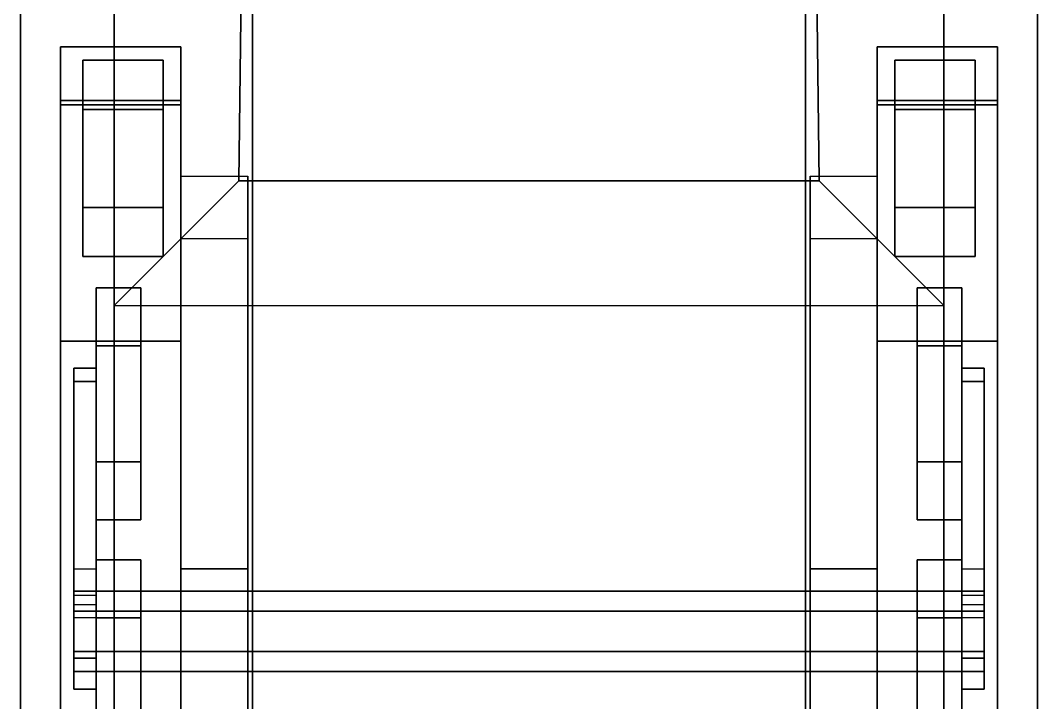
# Model space of a CAD drawing. Extents: x -1.14 to 1.14, y -3.04 to 2.91.
# Drawn here: x -1.14 to 1.14, y -0.83 to 0.7 of the extents above; entities that cross this region are included whole.
import ezdxf

# ---------------------------------------------------------------- set-up
doc = ezdxf.new("R2010")
doc.units = 0
doc.layers.get('0').update_dxf_attribs({"linetype": 'CONTINUOUS'})
for name, color, linetype in [('BOGIE', 5, 'CONTINUOUS'), ('TRACKS', 6, 'CONTINUOUS'), ('WHEELS', 2, 'CONTINUOUS')]:
    doc.layers.add(name, color=color, linetype=linetype)

msp = doc.modelspace()

# ---------------------------------------------------------------- linework, layer by layer
for points in [[(-1.14, 1.19, 1.37), (-1.14, -2.45, 1.37), (-0.93, -2.24, 1.67), (-0.93, 1.19, 1.67)], [(-0.62, 1.19, 0.68), (-0.62, -2.93, 0.68), (-1.14, -2.45, 1.37), (-1.14, 1.19, 1.37)], [(-1.14, -2.76, 0.92), (-1.14, 1.19, 0.92), (-1.14, 1.19, 1.37), (-1.14, -2.45, 1.37)], [(-1.14, -2.45, 1.37), (-1.14, 1.19, 1.37), (-1.14, 1.19, 0.92), (-1.14, -2.76, 0.92)], [(-0.93, -2.24, 1.67), (0.93, -2.24, 1.67), (0.93, 1.19, 1.67), (-0.93, 1.19, 1.67)], [(-0.93, 1.19, 1.67), (-0.93, 0.06, 1.67), (-0.65, 0.34, 2.11), (-0.64, 1.19, 2.11)], [(-0.65, 0.34, 2.11), (0.65, 0.34, 2.11), (0.64, 1.19, 2.11), (-0.64, 1.19, 2.11)], [(0.62, 1.19, 0.68), (0.62, -2.93, 0.68), (-0.62, -2.93, 0.68), (-0.62, 1.19, 0.68)], [(1.14, 1.19, 1.37), (1.14, -2.45, 1.37), (0.62, -2.93, 0.68), (0.62, 1.19, 0.68)], [(0.64, 1.19, 2.11), (0.65, 0.34, 2.11), (0.93, 0.06, 1.67), (0.93, 1.19, 1.67)], [(0.93, 1.19, 1.67), (0.93, -2.24, 1.67), (1.14, -2.45, 1.37), (1.14, 1.19, 1.37)], [(1.14, -2.45, 1.37), (1.14, 1.19, 1.37), (1.14, 1.19, 0.92), (1.14, -2.76, 0.92)], [(1.14, -2.76, 0.92), (1.14, 1.19, 0.92), (1.14, 1.19, 1.37), (1.14, -2.45, 1.37)], [(-0.63, 0.35, 0.7), (-0.63, -0.53, 0.4), (-0.78, -0.53, 0.4), (-0.78, 0.35, 0.9)], [(-0.78, 0.35, 0.9), (-0.78, -0.53, 0.4), (-0.78, -0.53, 0.49), (-0.78, 0.21, 0.9)], [(-0.63, -0.53, 0.49), (-0.63, -0.53, 0.4), (-0.63, 0.35, 0.7), (-0.63, 0.21, 0.7)], [(0.63, 0.35, 0.7), (0.63, -0.53, 0.4), (0.63, -0.53, 0.49), (0.63, 0.21, 0.7)], [(0.78, 0.35, 0.91), (0.78, -0.53, 0.4), (0.63, -0.53, 0.4), (0.63, 0.35, 0.7)], [(0.78, -0.53, 0.49), (0.78, -0.53, 0.4), (0.78, 0.35, 0.91), (0.78, 0.21, 0.91)], [(-0.93, 0.06, 1.67), (0.93, 0.06, 1.67), (0.65, 0.34, 2.11), (-0.65, 0.34, 2.11)], [(-0.78, 0.21, 0.9), (-0.78, -0.53, 0.49), (-0.63, -0.53, 0.49), (-0.63, 0.21, 0.7)], [(0.63, 0.21, 0.7), (0.63, -0.53, 0.49), (0.78, -0.53, 0.49), (0.78, 0.21, 0.91)], [(-0.78, -0.53, 0.4), (-0.78, -1.96, 0.4), (-0.78, -1.96, 0.49), (-0.78, -0.53, 0.49)], [(-0.63, -0.53, 0.4), (-0.63, -1.96, 0.4), (-0.78, -1.96, 0.4), (-0.78, -0.53, 0.4)], [(-0.78, -0.53, 0.49), (-0.78, -1.96, 0.49), (-0.63, -1.96, 0.49), (-0.63, -0.53, 0.49)], [(-0.63, -1.96, 0.49), (-0.63, -1.96, 0.4), (-0.63, -0.53, 0.4), (-0.63, -0.53, 0.49)], [(0.63, -0.53, 0.49), (0.63, -1.96, 0.49), (0.78, -1.96, 0.49), (0.78, -0.53, 0.49)], [(0.63, -0.53, 0.4), (0.63, -1.96, 0.4), (0.63, -1.96, 0.49), (0.63, -0.53, 0.49)], [(0.78, -0.53, 0.4), (0.78, -1.96, 0.4), (0.63, -1.96, 0.4), (0.63, -0.53, 0.4)], [(0.78, -1.96, 0.49), (0.78, -1.96, 0.4), (0.78, -0.53, 0.4), (0.78, -0.53, 0.49)]]:
    msp.add_3dface(points)
at = {"layer": 'BOGIE'}
for points in [[(-0.97, -0.08, 0.39), (-0.97, -0.11, 0.32), (-1.02, -0.11, 0.32), (-1.02, -0.08, 0.39)], [(-1.02, -0.11, 0.32), (-1.02, -0.64, 0.56), (-1.02, -0.61, 0.63), (-1.02, -0.08, 0.39)], [(-1.02, -0.08, 0.39), (-1.02, -0.61, 0.63), (-0.97, -0.61, 0.63), (-0.97, -0.08, 0.39)], [(-0.97, -0.61, 0.63), (-0.97, -0.64, 0.56), (-0.97, -0.11, 0.32), (-0.97, -0.08, 0.39)], [(0.97, -0.08, 0.39), (0.97, -0.61, 0.63), (1.02, -0.61, 0.63), (1.02, -0.08, 0.39)], [(1.02, -0.08, 0.39), (1.02, -0.11, 0.32), (0.97, -0.11, 0.32), (0.97, -0.08, 0.39)], [(0.97, -0.11, 0.32), (0.97, -0.64, 0.56), (0.97, -0.61, 0.63), (0.97, -0.08, 0.39)], [(1.02, -0.61, 0.63), (1.02, -0.64, 0.56), (1.02, -0.11, 0.32), (1.02, -0.08, 0.39)], [(-0.97, -0.11, 0.32), (-0.97, -0.64, 0.56), (-1.02, -0.64, 0.56), (-1.02, -0.11, 0.32)], [(1.02, -0.11, 0.32), (1.02, -0.64, 0.56), (0.97, -0.64, 0.56), (0.97, -0.11, 0.32)], [(-1.02, -0.73, 0.22), (-1.02, -0.8, 0.27), (-1.02, -0.59, 0.54), (-1.02, -0.53, 0.51)], [(-0.97, -0.53, 0.51), (-0.97, -0.73, 0.22), (-1.02, -0.73, 0.22), (-1.02, -0.53, 0.51)], [(-0.97, -0.59, 0.54), (-0.97, -0.8, 0.27), (-0.97, -0.73, 0.22), (-0.97, -0.53, 0.51)], [(1.02, -0.53, 0.51), (1.02, -0.73, 0.22), (0.97, -0.73, 0.22), (0.97, -0.53, 0.51)], [(0.97, -0.73, 0.22), (0.97, -0.8, 0.27), (0.97, -0.59, 0.54), (0.97, -0.53, 0.51)], [(1.02, -0.59, 0.54), (1.02, -0.8, 0.27), (1.02, -0.73, 0.22), (1.02, -0.53, 0.51)], [(1.02, -0.625, 0.7179), (1.02, -0.58, 0.64), (-1.02, -0.58, 0.64), (-1.02, -0.625, 0.7179)], [(1.02, -0.58, 0.64), (1.02, -0.625, 0.5621), (-1.02, -0.625, 0.5621), (-1.02, -0.58, 0.64)], [(-1.02, -0.715, 0.7179), (-1.02, -0.625, 0.7179), (-1.02, -0.58, 0.64), (-1.02, -0.76, 0.64)], [(-1.02, -0.76, 0.64), (-1.02, -0.58, 0.64), (-1.02, -0.625, 0.5621), (-1.02, -0.715, 0.5621)], [(-1.02, -0.59, 0.54), (-1.02, -0.8, 0.27), (-0.97, -0.8, 0.27), (-0.97, -0.59, 0.54)], [(0.97, -0.59, 0.54), (0.97, -0.8, 0.27), (1.02, -0.8, 0.27), (1.02, -0.59, 0.54)], [(1.02, -0.76, 0.64), (1.02, -0.58, 0.64), (1.02, -0.625, 0.7179), (1.02, -0.715, 0.7179)], [(1.02, -0.715, 0.5621), (1.02, -0.625, 0.5621), (1.02, -0.58, 0.64), (1.02, -0.76, 0.64)], [(1.02, -0.715, 0.7179), (1.02, -0.625, 0.7179), (-1.02, -0.625, 0.7179), (-1.02, -0.715, 0.7179)], [(1.02, -0.625, 0.5621), (1.02, -0.715, 0.5621), (-1.02, -0.715, 0.5621), (-1.02, -0.625, 0.5621)], [(1.02, -0.76, 0.64), (1.02, -0.715, 0.7179), (-1.02, -0.715, 0.7179), (-1.02, -0.76, 0.64)], [(1.02, -0.715, 0.5621), (1.02, -0.76, 0.64), (-1.02, -0.76, 0.64), (-1.02, -0.715, 0.5621)], [(-0.97, -0.73, 0.22), (-0.97, -0.8, 0.27), (-1.02, -0.8, 0.27), (-1.02, -0.73, 0.22)], [(1.02, -0.73, 0.22), (1.02, -0.8, 0.27), (0.97, -0.8, 0.27), (0.97, -0.73, 0.22)]]:
    msp.add_3dface(points, dxfattribs=at)
at = {"layer": 'TRACKS'}
for points in [[(-1.05, 0.52, 0.3), (-1.05, 0.64, 0.52), (-0.78, 0.64, 0.52), (-0.78, 0.52, 0.3)], [(-0.78, 0.52, 0.3), (-0.78, 0.64, 0.52), (-1.05, 0.64, 0.52), (-1.05, 0.52, 0.3)], [(-0.78, 0.64, 0.52), (-0.78, 0.51, 0.74), (-1.05, 0.51, 0.74), (-1.05, 0.64, 0.52)], [(-1.05, 0.64, 0.52), (-1.05, 0.51, 0.74), (-0.78, 0.51, 0.74), (-0.78, 0.64, 0.52)], [(0.78, 0.64, 0.52), (0.78, 0.51, 0.74), (1.05, 0.51, 0.74), (1.05, 0.64, 0.52)], [(1.05, 0.64, 0.52), (1.05, 0.51, 0.74), (0.78, 0.51, 0.74), (0.78, 0.64, 0.52)], [(1.05, 0.52, 0.3), (1.05, 0.64, 0.52), (0.78, 0.64, 0.52), (0.78, 0.52, 0.3)], [(0.78, 0.52, 0.3), (0.78, 0.64, 0.52), (1.05, 0.64, 0.52), (1.05, 0.52, 0.3)], [(-0.78, -0.02), (-0.78, 0.52, 0.3), (-1.05, 0.52, 0.3), (-1.05, -0.02)], [(-1.05, -0.02), (-1.05, 0.52, 0.3), (-0.78, 0.52, 0.3), (-0.78, -0.02)], [(-1.05, -2.76, 0.74), (-1.05, 0.51, 0.74), (-0.78, 0.51, 0.74), (-0.78, -2.76, 0.74)], [(-0.78, -2.76, 0.74), (-0.78, 0.51, 0.74), (-1.05, 0.51, 0.74), (-1.05, -2.76, 0.74)], [(0.78, -0.02), (0.78, 0.52, 0.3), (1.05, 0.52, 0.3), (1.05, -0.02)], [(1.05, -0.02), (1.05, 0.52, 0.3), (0.78, 0.52, 0.3), (0.78, -0.02)], [(1.05, -2.76, 0.74), (1.05, 0.51, 0.74), (0.78, 0.51, 0.74), (0.78, -2.76, 0.74)], [(0.78, -2.76, 0.74), (0.78, 0.51, 0.74), (1.05, 0.51, 0.74), (1.05, -2.76, 0.74)], [(-1.05, -0.02), (-1.05, -2.1), (-0.78, -2.1), (-0.78, -0.02)], [(-0.78, -0.02), (-0.78, -2.1), (-1.05, -2.1), (-1.05, -0.02)], [(1.05, -0.02), (1.05, -2.1), (0.78, -2.1), (0.78, -0.02)], [(0.78, -0.02), (0.78, -2.1), (1.05, -2.1), (1.05, -0.02)]]:
    msp.add_3dface(points, dxfattribs=at)
at = {"layer": 'WHEELS'}
for points in [[(-0.82, 0.5, 0.7105), (-0.82, 0.61, 0.52), (-1, 0.61, 0.52), (-1, 0.5, 0.7105)], [(-0.82, 0.61, 0.52), (-0.82, 0.5, 0.3295), (-1, 0.5, 0.3295), (-1, 0.61, 0.52)], [(-1, 0.28, 0.7105), (-1, 0.5, 0.7105), (-1, 0.61, 0.52), (-1, 0.17, 0.52)], [(-1, 0.17, 0.52), (-1, 0.61, 0.52), (-1, 0.5, 0.3295), (-1, 0.28, 0.3295)], [(-0.82, 0.28, 0.7105), (-0.82, 0.5, 0.3295), (-0.82, 0.61, 0.52), (-0.82, 0.5, 0.7105)], [(1, 0.61, 0.52), (1, 0.5, 0.3295), (0.82, 0.5, 0.3295), (0.82, 0.61, 0.52)], [(0.82, 0.17, 0.52), (0.82, 0.61, 0.52), (0.82, 0.5, 0.3295), (0.82, 0.28, 0.3295)], [(1, 0.5, 0.7105), (1, 0.61, 0.52), (0.82, 0.61, 0.52), (0.82, 0.5, 0.7105)], [(0.82, 0.28, 0.7105), (0.82, 0.5, 0.7105), (0.82, 0.61, 0.52), (0.82, 0.17, 0.52)], [(1, 0.28, 0.7105), (1, 0.5, 0.3295), (1, 0.61, 0.52), (1, 0.5, 0.7105)], [(-0.82, 0.28, 0.7105), (-0.82, 0.5, 0.7105), (-1, 0.5, 0.7105), (-1, 0.28, 0.7105)], [(-0.82, 0.5, 0.3295), (-0.82, 0.28, 0.3295), (-1, 0.28, 0.3295), (-1, 0.5, 0.3295)], [(-0.82, 0.17, 0.52), (-0.82, 0.28, 0.3295), (-0.82, 0.5, 0.3295), (-0.82, 0.28, 0.7105)], [(1, 0.5, 0.3295), (1, 0.28, 0.3295), (0.82, 0.28, 0.3295), (0.82, 0.5, 0.3295)], [(1, 0.28, 0.7105), (1, 0.5, 0.7105), (0.82, 0.5, 0.7105), (0.82, 0.28, 0.7105)], [(1, 0.17, 0.52), (1, 0.28, 0.3295), (1, 0.5, 0.3295), (1, 0.28, 0.7105)], [(-0.82, 0.17, 0.52), (-0.82, 0.28, 0.7105), (-1, 0.28, 0.7105), (-1, 0.17, 0.52)], [(-0.82, 0.28, 0.3295), (-0.82, 0.17, 0.52), (-1, 0.17, 0.52), (-1, 0.28, 0.3295)], [(1, 0.28, 0.3295), (1, 0.17, 0.52), (0.82, 0.17, 0.52), (0.82, 0.28, 0.3295)], [(1, 0.17, 0.52), (1, 0.28, 0.7105), (0.82, 0.28, 0.7105), (0.82, 0.17, 0.52)], [(-0.87, -0.03, 0.5052), (-0.87, 0.1, 0.28), (-0.97, 0.1, 0.28), (-0.97, -0.03, 0.5052)], [(-0.87, 0.1, 0.28), (-0.87, -0.03, 0.0548), (-0.97, -0.03, 0.0548), (-0.97, 0.1, 0.28)], [(-0.97, -0.29, 0.5052), (-0.97, -0.03, 0.5052), (-0.97, 0.1, 0.28), (-0.97, -0.42, 0.28)], [(-0.97, -0.42, 0.28), (-0.97, 0.1, 0.28), (-0.97, -0.03, 0.0548), (-0.97, -0.29, 0.0548)], [(-0.87, -0.03, 0.0548), (-0.87, 0.1, 0.28), (-0.87, -0.03, 0.5052), (-0.87, -0.29, 0.5052)], [(0.97, 0.1, 0.28), (0.97, -0.03, 0.0548), (0.87, -0.03, 0.0548), (0.87, 0.1, 0.28)], [(0.87, -0.42, 0.28), (0.87, 0.1, 0.28), (0.87, -0.03, 0.0548), (0.87, -0.29, 0.0548)], [(0.97, -0.03, 0.5052), (0.97, 0.1, 0.28), (0.87, 0.1, 0.28), (0.87, -0.03, 0.5052)], [(0.87, -0.29, 0.5052), (0.87, -0.03, 0.5052), (0.87, 0.1, 0.28), (0.87, -0.42, 0.28)], [(0.97, -0.03, 0.0548), (0.97, 0.1, 0.28), (0.97, -0.03, 0.5052), (0.97, -0.29, 0.5052)], [(-0.87, -0.29, 0.5052), (-0.87, -0.03, 0.5052), (-0.97, -0.03, 0.5052), (-0.97, -0.29, 0.5052)], [(-0.87, -0.03, 0.0548), (-0.87, -0.29, 0.0548), (-0.97, -0.29, 0.0548), (-0.97, -0.03, 0.0548)], [(-0.87, -0.29, 0.0548), (-0.87, -0.03, 0.0548), (-0.87, -0.29, 0.5052), (-0.87, -0.42, 0.28)], [(0.97, -0.03, 0.0548), (0.97, -0.29, 0.0548), (0.87, -0.29, 0.0548), (0.87, -0.03, 0.0548)], [(0.97, -0.29, 0.5052), (0.97, -0.03, 0.5052), (0.87, -0.03, 0.5052), (0.87, -0.29, 0.5052)], [(0.97, -0.29, 0.0548), (0.97, -0.03, 0.0548), (0.97, -0.29, 0.5052), (0.97, -0.42, 0.28)], [(-0.87, -0.42, 0.28), (-0.87, -0.29, 0.5052), (-0.97, -0.29, 0.5052), (-0.97, -0.42, 0.28)], [(-0.87, -0.29, 0.0548), (-0.87, -0.42, 0.28), (-0.97, -0.42, 0.28), (-0.97, -0.29, 0.0548)], [(0.97, -0.29, 0.0548), (0.97, -0.42, 0.28), (0.87, -0.42, 0.28), (0.87, -0.29, 0.0548)], [(0.97, -0.42, 0.28), (0.97, -0.29, 0.5052), (0.87, -0.29, 0.5052), (0.87, -0.42, 0.28)], [(-0.87, -0.51, 0.28), (-0.87, -0.64, 0.0548), (-0.97, -0.64, 0.0548), (-0.97, -0.51, 0.28)], [(-0.97, -1.03, 0.28), (-0.97, -0.51, 0.28), (-0.97, -0.64, 0.0548), (-0.97, -0.9, 0.0548)], [(-0.87, -0.64, 0.5052), (-0.87, -0.51, 0.28), (-0.97, -0.51, 0.28), (-0.97, -0.64, 0.5052)], [(-0.97, -0.9, 0.5052), (-0.97, -0.64, 0.5052), (-0.97, -0.51, 0.28), (-0.97, -1.03, 0.28)], [(-0.87, -0.64, 0.0548), (-0.87, -0.51, 0.28), (-0.87, -0.64, 0.5052), (-0.87, -0.9, 0.5052)], [(0.87, -1.03, 0.28), (0.87, -0.51, 0.28), (0.87, -0.64, 0.0548), (0.87, -0.9, 0.0548)], [(0.97, -0.51, 0.28), (0.97, -0.64, 0.0548), (0.87, -0.64, 0.0548), (0.87, -0.51, 0.28)], [(0.87, -0.9, 0.5052), (0.87, -0.64, 0.5052), (0.87, -0.51, 0.28), (0.87, -1.03, 0.28)], [(0.97, -0.64, 0.5052), (0.97, -0.51, 0.28), (0.87, -0.51, 0.28), (0.87, -0.64, 0.5052)], [(0.97, -0.64, 0.0548), (0.97, -0.51, 0.28), (0.97, -0.64, 0.5052), (0.97, -0.9, 0.5052)], [(-0.87, -0.64, 0.0548), (-0.87, -0.9, 0.0548), (-0.97, -0.9, 0.0548), (-0.97, -0.64, 0.0548)], [(-0.87, -0.9, 0.5052), (-0.87, -0.64, 0.5052), (-0.97, -0.64, 0.5052), (-0.97, -0.9, 0.5052)], [(-0.87, -0.9, 0.0548), (-0.87, -0.64, 0.0548), (-0.87, -0.9, 0.5052), (-0.87, -1.03, 0.28)], [(0.97, -0.64, 0.0548), (0.97, -0.9, 0.0548), (0.87, -0.9, 0.0548), (0.87, -0.64, 0.0548)], [(0.97, -0.9, 0.5052), (0.97, -0.64, 0.5052), (0.87, -0.64, 0.5052), (0.87, -0.9, 0.5052)], [(0.97, -0.9, 0.0548), (0.97, -0.64, 0.0548), (0.97, -0.9, 0.5052), (0.97, -1.03, 0.28)]]:
    msp.add_3dface(points, dxfattribs=at)

doc.saveas('drawing.dxf')
